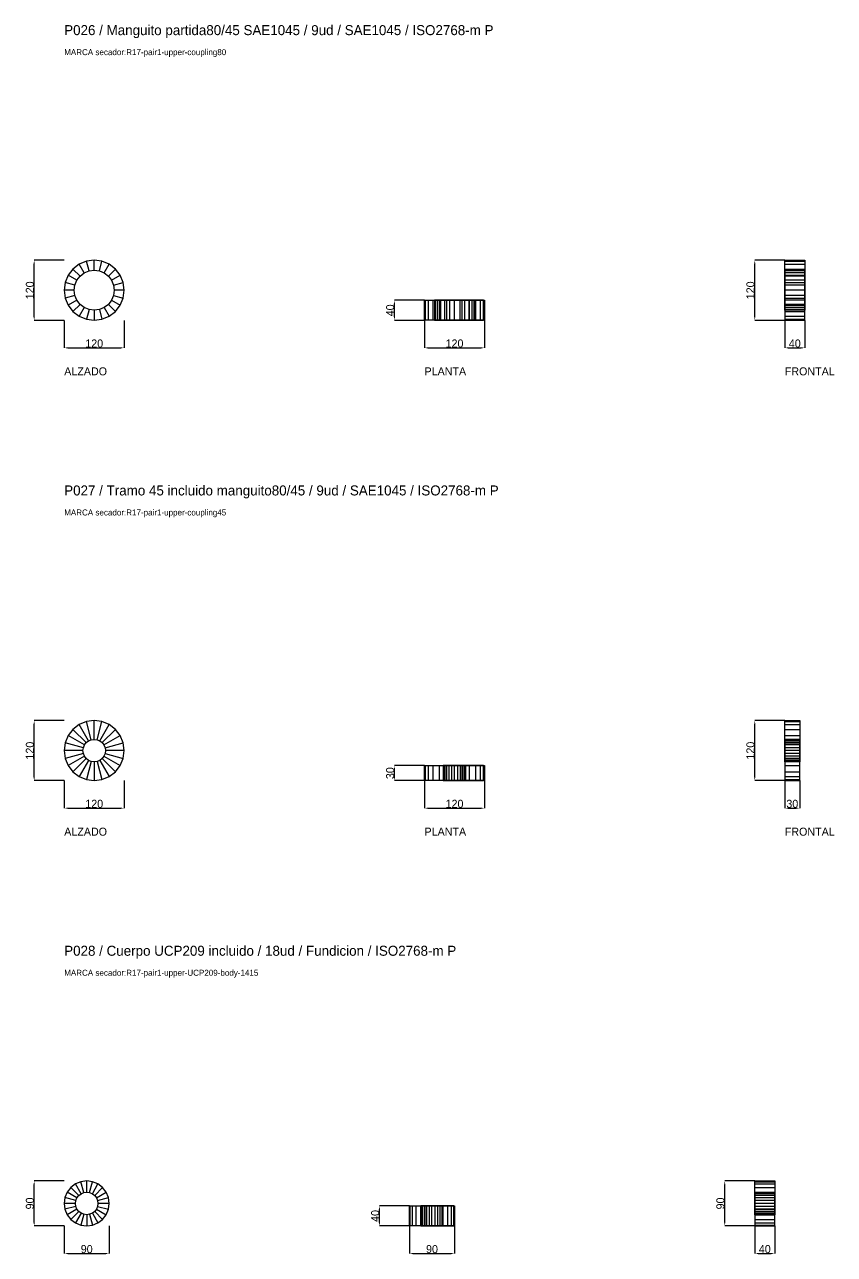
# Model space of a CAD drawing. Header units: millimetres. Extents: x -79 to 13940, y -87340 to 371.
# Drawn here: x -79 to 1539, y -36958 to -34500 of the extents above; entities that cross this region are included whole.
import ezdxf

# ---------------------------------------------------------------- set-up
doc = ezdxf.new("R2010")
doc.units = ezdxf.units.MM
for name, color, linetype in [('R18_COTAS_P', 1, 'Continuous'), ('R18_PIEZAS_P', 3, 'Continuous'), ('R18_TEXTOS', 7, 'Continuous')]:
    doc.layers.add(name, color=color, linetype=linetype)
doc.dimstyles.get("Standard").update_dxf_attribs({"dimtxt": 2.5, "dimasz": 2.5, "dimexe": 1.25, "dimexo": 0.625, "dimtad": 1, "dimcen": 2.5, "dimazin": 3, "dimtfac": 1, "dimtmove": 0, "dimatfit": 3})

# ---------------------------------------------------------------- blocks, each defined once
blk = doc.blocks.new('_CLOSEDFILLED')
at = {"color": 0, "linetype": 'BYBLOCK'}
blk.add_solid([(-1, 0.16), (0, 0), (-1, -0.16)], dxfattribs=at)
blk = doc.blocks.new('*D157')
for p, q in [((0, -35091), (0, -35146)), ((120, -35091), (120, -35146)), ((7, -35146), (113, -35146))]:
    blk.add_line(p, q)
at = {"layer": 'Defpoints'}
for p in [(0, -35091), (120, -35091), (0, -35146)]:
    blk.add_point(p, dxfattribs=at)
at = {"layer": 'R18_COTAS_P', "xscale": 7, "yscale": 7, "rotation": 180}
blk.add_blockref('_CLOSEDFILLED', (0, -35146), dxfattribs=at)
at = {"layer": 'R18_COTAS_P', "xscale": 7, "yscale": 7}
blk.add_blockref('_CLOSEDFILLED', (120, -35146), dxfattribs=at)
at = {"layer": 'R18_COTAS_P', "insert": (60, -35137.3), "char_height": 16, "attachment_point": 5}
blk.add_mtext('120', dxfattribs=at)
blk = doc.blocks.new('*D158')
for p, q in [((0, -34971), (-60, -34971)), ((-60, -35084), (-60, -34978)), ((0, -35091), (-60, -35091))]:
    blk.add_line(p, q)
at = {"layer": 'Defpoints'}
for p in [(0, -34971), (-60, -35091), (0, -35091)]:
    blk.add_point(p, dxfattribs=at)
at = {"layer": 'R18_COTAS_P', "xscale": 7, "yscale": 7}
for p, rotation in [((-60, -34971), 90), ((-60, -35091), 270)]:
    blk.add_blockref('_CLOSEDFILLED', p, dxfattribs=dict(at, rotation=rotation))
at = {"layer": 'R18_COTAS_P', "insert": (-68.6, -35031), "char_height": 16, "attachment_point": 5, "rotation": 90}
blk.add_mtext('120', dxfattribs=at)
blk = doc.blocks.new('*D159')
for p, q in [((720, -35091), (720, -35146)), ((840, -35091), (840, -35146)), ((727, -35146), (833, -35146))]:
    blk.add_line(p, q)
at = {"layer": 'Defpoints'}
for p in [(720, -35091), (840, -35091), (720, -35146)]:
    blk.add_point(p, dxfattribs=at)
at = {"layer": 'R18_COTAS_P', "xscale": 7, "yscale": 7, "rotation": 180}
blk.add_blockref('_CLOSEDFILLED', (720, -35146), dxfattribs=at)
at = {"layer": 'R18_COTAS_P', "xscale": 7, "yscale": 7}
blk.add_blockref('_CLOSEDFILLED', (840, -35146), dxfattribs=at)
at = {"layer": 'R18_COTAS_P', "insert": (780, -35137.3), "char_height": 16, "attachment_point": 5}
blk.add_mtext('120', dxfattribs=at)
blk = doc.blocks.new('*D160')
for p, q in [((720, -35051), (660, -35051)), ((660, -35084), (660, -35058)), ((720, -35091), (660, -35091))]:
    blk.add_line(p, q)
at = {"layer": 'Defpoints'}
for p in [(720, -35051), (660, -35091), (720, -35091)]:
    blk.add_point(p, dxfattribs=at)
at = {"layer": 'R18_COTAS_P', "xscale": 7, "yscale": 7}
for p, rotation in [((660, -35051), 90), ((660, -35091), 270)]:
    blk.add_blockref('_CLOSEDFILLED', p, dxfattribs=dict(at, rotation=rotation))
at = {"layer": 'R18_COTAS_P', "insert": (651.4, -35071), "char_height": 16, "attachment_point": 5, "rotation": 90}
blk.add_mtext('40', dxfattribs=at)
blk = doc.blocks.new('*D161')
for p, q in [((1440, -35091), (1440, -35146)), ((1480, -35091), (1480, -35146)), ((1447, -35146), (1473, -35146))]:
    blk.add_line(p, q)
at = {"layer": 'Defpoints'}
for p in [(1440, -35091), (1480, -35091), (1440, -35146)]:
    blk.add_point(p, dxfattribs=at)
at = {"layer": 'R18_COTAS_P', "xscale": 7, "yscale": 7, "rotation": 180}
blk.add_blockref('_CLOSEDFILLED', (1440, -35146), dxfattribs=at)
at = {"layer": 'R18_COTAS_P', "xscale": 7, "yscale": 7}
blk.add_blockref('_CLOSEDFILLED', (1480, -35146), dxfattribs=at)
at = {"layer": 'R18_COTAS_P', "insert": (1460, -35137.3), "char_height": 16, "attachment_point": 5}
blk.add_mtext('40', dxfattribs=at)
blk = doc.blocks.new('*D162')
for p, q in [((1440, -34971), (1380, -34971)), ((1380, -35084), (1380, -34978)), ((1440, -35091), (1380, -35091))]:
    blk.add_line(p, q)
at = {"layer": 'Defpoints'}
for p in [(1440, -34971), (1380, -35091), (1440, -35091)]:
    blk.add_point(p, dxfattribs=at)
at = {"layer": 'R18_COTAS_P', "xscale": 7, "yscale": 7}
for p, rotation in [((1380, -34971), 90), ((1380, -35091), 270)]:
    blk.add_blockref('_CLOSEDFILLED', p, dxfattribs=dict(at, rotation=rotation))
at = {"layer": 'R18_COTAS_P', "insert": (1371.4, -35031), "char_height": 16, "attachment_point": 5, "rotation": 90}
blk.add_mtext('120', dxfattribs=at)
blk = doc.blocks.new('*D163')
for p, q in [((0, -36011), (0, -36066)), ((120, -36011), (120, -36066)), ((7, -36066), (113, -36066))]:
    blk.add_line(p, q)
at = {"layer": 'Defpoints'}
for p in [(0, -36011), (120, -36011), (0, -36066)]:
    blk.add_point(p, dxfattribs=at)
at = {"layer": 'R18_COTAS_P', "xscale": 7, "yscale": 7, "rotation": 180}
blk.add_blockref('_CLOSEDFILLED', (0, -36066), dxfattribs=at)
at = {"layer": 'R18_COTAS_P', "xscale": 7, "yscale": 7}
blk.add_blockref('_CLOSEDFILLED', (120, -36066), dxfattribs=at)
at = {"layer": 'R18_COTAS_P', "insert": (60, -36057.3), "char_height": 16, "attachment_point": 5}
blk.add_mtext('120', dxfattribs=at)
blk = doc.blocks.new('*D164')
for p, q in [((0, -35891), (-60, -35891)), ((-60, -36004), (-60, -35898)), ((0, -36011), (-60, -36011))]:
    blk.add_line(p, q)
at = {"layer": 'Defpoints'}
for p in [(0, -35891), (-60, -36011), (0, -36011)]:
    blk.add_point(p, dxfattribs=at)
at = {"layer": 'R18_COTAS_P', "xscale": 7, "yscale": 7}
for p, rotation in [((-60, -35891), 90), ((-60, -36011), 270)]:
    blk.add_blockref('_CLOSEDFILLED', p, dxfattribs=dict(at, rotation=rotation))
at = {"layer": 'R18_COTAS_P', "insert": (-68.6, -35951), "char_height": 16, "attachment_point": 5, "rotation": 90}
blk.add_mtext('120', dxfattribs=at)
blk = doc.blocks.new('*D165')
for p, q in [((720, -36011), (720, -36066)), ((840, -36011), (840, -36066)), ((727, -36066), (833, -36066))]:
    blk.add_line(p, q)
at = {"layer": 'Defpoints'}
for p in [(720, -36011), (840, -36011), (720, -36066)]:
    blk.add_point(p, dxfattribs=at)
at = {"layer": 'R18_COTAS_P', "xscale": 7, "yscale": 7, "rotation": 180}
blk.add_blockref('_CLOSEDFILLED', (720, -36066), dxfattribs=at)
at = {"layer": 'R18_COTAS_P', "xscale": 7, "yscale": 7}
blk.add_blockref('_CLOSEDFILLED', (840, -36066), dxfattribs=at)
at = {"layer": 'R18_COTAS_P', "insert": (780, -36057.3), "char_height": 16, "attachment_point": 5}
blk.add_mtext('120', dxfattribs=at)
blk = doc.blocks.new('*D166')
for p, q in [((720, -35981), (660, -35981)), ((660, -36004), (660, -35988)), ((720, -36011), (660, -36011))]:
    blk.add_line(p, q)
at = {"layer": 'Defpoints'}
for p in [(720, -35981), (660, -36011), (720, -36011)]:
    blk.add_point(p, dxfattribs=at)
at = {"layer": 'R18_COTAS_P', "xscale": 7, "yscale": 7}
for p, rotation in [((660, -35981), 90), ((660, -36011), 270)]:
    blk.add_blockref('_CLOSEDFILLED', p, dxfattribs=dict(at, rotation=rotation))
at = {"layer": 'R18_COTAS_P', "insert": (651.4, -35996), "char_height": 16, "attachment_point": 5, "rotation": 90}
blk.add_mtext('30', dxfattribs=at)
blk = doc.blocks.new('*D167')
for p, q in [((1440, -36011), (1440, -36066)), ((1470, -36011), (1470, -36066)), ((1447, -36066), (1463, -36066))]:
    blk.add_line(p, q)
at = {"layer": 'Defpoints'}
for p in [(1440, -36011), (1470, -36011), (1440, -36066)]:
    blk.add_point(p, dxfattribs=at)
at = {"layer": 'R18_COTAS_P', "xscale": 7, "yscale": 7, "rotation": 180}
blk.add_blockref('_CLOSEDFILLED', (1440, -36066), dxfattribs=at)
at = {"layer": 'R18_COTAS_P', "xscale": 7, "yscale": 7}
blk.add_blockref('_CLOSEDFILLED', (1470, -36066), dxfattribs=at)
at = {"layer": 'R18_COTAS_P', "insert": (1455, -36057.3), "char_height": 16, "attachment_point": 5}
blk.add_mtext('30', dxfattribs=at)
blk = doc.blocks.new('*D168')
for p, q in [((1440, -35891), (1380, -35891)), ((1380, -36004), (1380, -35898)), ((1440, -36011), (1380, -36011))]:
    blk.add_line(p, q)
at = {"layer": 'Defpoints'}
for p in [(1440, -35891), (1380, -36011), (1440, -36011)]:
    blk.add_point(p, dxfattribs=at)
at = {"layer": 'R18_COTAS_P', "xscale": 7, "yscale": 7}
for p, rotation in [((1380, -35891), 90), ((1380, -36011), 270)]:
    blk.add_blockref('_CLOSEDFILLED', p, dxfattribs=dict(at, rotation=rotation))
at = {"layer": 'R18_COTAS_P', "insert": (1371.4, -35951), "char_height": 16, "attachment_point": 5, "rotation": 90}
blk.add_mtext('120', dxfattribs=at)
blk = doc.blocks.new('*D169')
for p, q in [((0, -36901), (0, -36956)), ((90, -36901), (90, -36956)), ((7, -36956), (83, -36956))]:
    blk.add_line(p, q)
at = {"layer": 'Defpoints'}
for p in [(0, -36901), (90, -36901), (0, -36956)]:
    blk.add_point(p, dxfattribs=at)
at = {"layer": 'R18_COTAS_P', "xscale": 7, "yscale": 7, "rotation": 180}
blk.add_blockref('_CLOSEDFILLED', (0, -36956), dxfattribs=at)
at = {"layer": 'R18_COTAS_P', "xscale": 7, "yscale": 7}
blk.add_blockref('_CLOSEDFILLED', (90, -36956), dxfattribs=at)
at = {"layer": 'R18_COTAS_P', "insert": (45, -36947.3), "char_height": 16, "attachment_point": 5}
blk.add_mtext('90', dxfattribs=at)
blk = doc.blocks.new('*D170')
for p, q in [((0, -36811), (-60, -36811)), ((-60, -36894), (-60, -36818)), ((0, -36901), (-60, -36901))]:
    blk.add_line(p, q)
at = {"layer": 'Defpoints'}
for p in [(0, -36811), (-60, -36901), (0, -36901)]:
    blk.add_point(p, dxfattribs=at)
at = {"layer": 'R18_COTAS_P', "xscale": 7, "yscale": 7}
for p, rotation in [((-60, -36811), 90), ((-60, -36901), 270)]:
    blk.add_blockref('_CLOSEDFILLED', p, dxfattribs=dict(at, rotation=rotation))
at = {"layer": 'R18_COTAS_P', "insert": (-68.6, -36856), "char_height": 16, "attachment_point": 5, "rotation": 90}
blk.add_mtext('90', dxfattribs=at)
blk = doc.blocks.new('*D171')
for p, q in [((690, -36901), (690, -36956)), ((780, -36901), (780, -36956)), ((697, -36956), (773, -36956))]:
    blk.add_line(p, q)
at = {"layer": 'Defpoints'}
for p in [(690, -36901), (780, -36901), (690, -36956)]:
    blk.add_point(p, dxfattribs=at)
at = {"layer": 'R18_COTAS_P', "xscale": 7, "yscale": 7, "rotation": 180}
blk.add_blockref('_CLOSEDFILLED', (690, -36956), dxfattribs=at)
at = {"layer": 'R18_COTAS_P', "xscale": 7, "yscale": 7}
blk.add_blockref('_CLOSEDFILLED', (780, -36956), dxfattribs=at)
at = {"layer": 'R18_COTAS_P', "insert": (735, -36947.3), "char_height": 16, "attachment_point": 5}
blk.add_mtext('90', dxfattribs=at)
blk = doc.blocks.new('*D172')
for p, q in [((690, -36861), (630, -36861)), ((630, -36894), (630, -36868)), ((690, -36901), (630, -36901))]:
    blk.add_line(p, q)
at = {"layer": 'Defpoints'}
for p in [(690, -36861), (630, -36901), (690, -36901)]:
    blk.add_point(p, dxfattribs=at)
at = {"layer": 'R18_COTAS_P', "xscale": 7, "yscale": 7}
for p, rotation in [((630, -36861), 90), ((630, -36901), 270)]:
    blk.add_blockref('_CLOSEDFILLED', p, dxfattribs=dict(at, rotation=rotation))
at = {"layer": 'R18_COTAS_P', "insert": (621.4, -36881), "char_height": 16, "attachment_point": 5, "rotation": 90}
blk.add_mtext('40', dxfattribs=at)
blk = doc.blocks.new('*D173')
for p, q in [((1380, -36901), (1380, -36956)), ((1420, -36901), (1420, -36956)), ((1387, -36956), (1413, -36956))]:
    blk.add_line(p, q)
at = {"layer": 'Defpoints'}
for p in [(1380, -36901), (1420, -36901), (1380, -36956)]:
    blk.add_point(p, dxfattribs=at)
at = {"layer": 'R18_COTAS_P', "xscale": 7, "yscale": 7, "rotation": 180}
blk.add_blockref('_CLOSEDFILLED', (1380, -36956), dxfattribs=at)
at = {"layer": 'R18_COTAS_P', "xscale": 7, "yscale": 7}
blk.add_blockref('_CLOSEDFILLED', (1420, -36956), dxfattribs=at)
at = {"layer": 'R18_COTAS_P', "insert": (1400, -36947.3), "char_height": 16, "attachment_point": 5}
blk.add_mtext('40', dxfattribs=at)
blk = doc.blocks.new('*D174')
for p, q in [((1380, -36811), (1320, -36811)), ((1320, -36894), (1320, -36818)), ((1380, -36901), (1320, -36901))]:
    blk.add_line(p, q)
at = {"layer": 'Defpoints'}
for p in [(1380, -36811), (1320, -36901), (1380, -36901)]:
    blk.add_point(p, dxfattribs=at)
at = {"layer": 'R18_COTAS_P', "xscale": 7, "yscale": 7}
for p, rotation in [((1320, -36811), 90), ((1320, -36901), 270)]:
    blk.add_blockref('_CLOSEDFILLED', p, dxfattribs=dict(at, rotation=rotation))
at = {"layer": 'R18_COTAS_P', "insert": (1311.4, -36856), "char_height": 16, "attachment_point": 5, "rotation": 90}
blk.add_mtext('90', dxfattribs=at)

msp = doc.modelspace()

# ---------------------------------------------------------------- linework, layer by layer
at = {"layer": 'R18_PIEZAS_P'}
for p, q in [((44.471, -34973.011), (30, -34979.005)), ((60, -34970.967), (44.471, -34973.011)), ((49.647, -34992.33), (44.471, -34973.011)), ((75.529, -34973.011), (60, -34970.967)), ((60, -34990.967), (60, -34970.967)), ((70.353, -34992.33), (75.529, -34973.011)), ((90, -34979.005), (75.529, -34973.011)), ((1440, -34973.011), (1440, -34970.967)), ((1440, -34970.967), (1480, -34970.967)), ((1440, -34990.967), (1440, -34970.967)), ((1440, -34979.005), (1440, -34973.011)), ((1440, -34973.011), (1480, -34973.011)), ((1440, -34992.33), (1440, -34973.011)), ((1480, -34970.967), (1480, -34973.011)), ((1480, -34970.967), (1480, -34990.967)), ((1480, -34973.011), (1480, -34979.005)), ((1480, -34973.011), (1480, -34992.33)), ((8.038, -35000.967), (2.044, -35015.437)), ((17.574, -34988.54), (8.038, -35000.967)), ((25.359, -35010.967), (8.038, -35000.967)), ((30, -34979.005), (17.574, -34988.54)), ((31.716, -35002.682), (17.574, -34988.54)), ((40, -34996.326), (30, -34979.005)), ((31.716, -35002.682), (40, -34996.326)), ((40, -34996.326), (49.647, -34992.33)), ((49.647, -34992.33), (60, -34990.967)), ((60, -34990.967), (70.353, -34992.33)), ((70.353, -34992.33), (80, -34996.326)), ((80, -34996.326), (90, -34979.005)), ((80, -34996.326), (88.284, -35002.682)), ((88.284, -35002.682), (102.426, -34988.54)), ((102.426, -34988.54), (90, -34979.005)), ((94.641, -35010.967), (111.962, -35000.967)), ((111.962, -35000.967), (102.426, -34988.54)), ((117.956, -35015.437), (111.962, -35000.967)), ((1440, -34988.54), (1440, -34979.005)), ((1440, -34979.005), (1480, -34979.005)), ((1440, -34996.326), (1440, -34979.005)), ((1440, -35000.967), (1440, -34988.54)), ((1440, -34988.54), (1480, -34988.54)), ((1440, -35002.682), (1440, -34988.54)), ((1440, -34990.967), (1440, -34992.33)), ((1480, -34990.967), (1440, -34990.967)), ((1440, -34992.33), (1440, -34996.326)), ((1480, -34992.33), (1440, -34992.33)), ((1440, -34996.326), (1440, -35002.682)), ((1480, -34996.326), (1440, -34996.326)), ((1440, -35015.437), (1440, -35000.967)), ((1440, -35000.967), (1480, -35000.967)), ((1440, -35010.967), (1440, -35000.967)), ((1480, -34979.005), (1480, -34988.54)), ((1480, -34979.005), (1480, -34996.326)), ((1480, -34988.54), (1480, -35000.967)), ((1480, -34988.54), (1480, -35002.682)), ((1480, -34992.33), (1480, -34990.967)), ((1480, -34996.326), (1480, -34992.33)), ((1480, -35002.682), (1480, -34996.326)), ((1480, -35000.967), (1480, -35015.437)), ((1480, -35000.967), (1480, -35010.967)), ((2.044, -35015.437), (0, -35030.967)), ((21.363, -35020.614), (2.044, -35015.437)), ((20, -35030.967), (21.363, -35020.614)), ((21.363, -35020.614), (25.359, -35010.967)), ((25.359, -35010.967), (31.716, -35002.682)), ((88.284, -35002.682), (94.641, -35010.967)), ((94.641, -35010.967), (98.637, -35020.614)), ((98.637, -35020.614), (117.956, -35015.437)), ((98.637, -35020.614), (100, -35030.967)), ((120, -35030.967), (117.956, -35015.437)), ((1440, -35002.682), (1440, -35010.967)), ((1480, -35002.682), (1440, -35002.682)), ((1440, -35010.967), (1440, -35020.614)), ((1480, -35010.967), (1440, -35010.967)), ((1440, -35030.967), (1440, -35015.437)), ((1440, -35015.437), (1480, -35015.437)), ((1440, -35020.614), (1440, -35015.437)), ((1440, -35020.614), (1440, -35030.967)), ((1480, -35020.614), (1440, -35020.614)), ((1480, -35010.967), (1480, -35002.682)), ((1480, -35020.614), (1480, -35010.967)), ((1480, -35015.437), (1480, -35030.967)), ((1480, -35015.437), (1480, -35020.614)), ((1480, -35030.967), (1480, -35020.614)), ((20, -35030.967), (0, -35030.967)), ((0, -35030.967), (2.044, -35046.496)), ((21.363, -35041.319), (2.044, -35046.496)), ((2.044, -35046.496), (8.038, -35060.967)), ((21.363, -35041.319), (20, -35030.967)), ((25.359, -35050.967), (21.363, -35041.319)), ((98.637, -35041.319), (94.641, -35050.967)), ((100, -35030.967), (98.637, -35041.319)), ((98.637, -35041.319), (117.956, -35046.496)), ((120, -35030.967), (100, -35030.967)), ((111.962, -35060.967), (117.956, -35046.496)), ((117.956, -35046.496), (120, -35030.967)), ((1480, -35030.967), (1440, -35030.967)), ((1440, -35030.967), (1440, -35046.496)), ((1440, -35041.319), (1440, -35030.967)), ((1480, -35041.319), (1440, -35041.319)), ((1440, -35041.319), (1440, -35046.496)), ((1440, -35050.967), (1440, -35041.319)), ((1440, -35046.496), (1480, -35046.496)), ((1440, -35046.496), (1440, -35060.967)), ((1480, -35046.496), (1480, -35030.967)), ((1480, -35030.967), (1480, -35041.319)), ((1480, -35046.496), (1480, -35041.319)), ((1480, -35041.319), (1480, -35050.967)), ((1480, -35060.967), (1480, -35046.496)), ((25.359, -35050.967), (8.038, -35060.967)), ((8.038, -35060.967), (17.574, -35073.393)), ((31.716, -35059.251), (17.574, -35073.393)), ((17.574, -35073.393), (30, -35082.928)), ((31.716, -35059.251), (25.359, -35050.967)), ((40, -35065.608), (30, -35082.928)), ((40, -35065.608), (31.716, -35059.251)), ((49.647, -35069.604), (40, -35065.608)), ((49.647, -35069.604), (44.471, -35088.922)), ((60, -35070.967), (49.647, -35069.604)), ((70.353, -35069.604), (60, -35070.967)), ((60, -35070.967), (60, -35090.967)), ((80, -35065.608), (70.353, -35069.604)), ((70.353, -35069.604), (75.529, -35088.922)), ((88.284, -35059.251), (80, -35065.608)), ((80, -35065.608), (90, -35082.928)), ((94.641, -35050.967), (88.284, -35059.251)), ((88.284, -35059.251), (102.426, -35073.393)), ((90, -35082.928), (102.426, -35073.393)), ((94.641, -35050.967), (111.962, -35060.967)), ((102.426, -35073.393), (111.962, -35060.967)), ((720, -35090.967), (720, -35050.967)), ((720, -35050.967), (722.044, -35050.967)), ((720, -35050.967), (740, -35050.967)), ((722.044, -35090.967), (722.044, -35050.967)), ((722.044, -35050.967), (728.038, -35050.967)), ((722.044, -35050.967), (741.363, -35050.967)), ((728.038, -35090.967), (728.038, -35050.967)), ((728.038, -35050.967), (737.574, -35050.967)), ((728.038, -35050.967), (745.359, -35050.967)), ((737.574, -35090.967), (737.574, -35050.967)), ((737.574, -35050.967), (750, -35050.967)), ((737.574, -35050.967), (751.716, -35050.967)), ((741.363, -35050.967), (740, -35050.967)), ((740, -35050.967), (740, -35090.967)), ((745.359, -35050.967), (741.363, -35050.967)), ((741.363, -35050.967), (741.363, -35090.967)), ((751.716, -35050.967), (745.359, -35050.967)), ((745.359, -35050.967), (745.359, -35090.967)), ((750, -35090.967), (750, -35050.967)), ((750, -35050.967), (764.471, -35050.967)), ((750, -35050.967), (760, -35050.967)), ((760, -35050.967), (751.716, -35050.967)), ((751.716, -35050.967), (751.716, -35090.967)), ((769.647, -35050.967), (760, -35050.967)), ((760, -35050.967), (760, -35090.967)), ((764.471, -35090.967), (764.471, -35050.967)), ((764.471, -35050.967), (780, -35050.967)), ((764.471, -35050.967), (769.647, -35050.967)), ((780, -35050.967), (769.647, -35050.967)), ((769.647, -35050.967), (769.647, -35090.967)), ((780, -35090.967), (780, -35050.967)), ((780, -35050.967), (795.529, -35050.967)), ((790.353, -35050.967), (780, -35050.967)), ((800, -35050.967), (790.353, -35050.967)), ((790.353, -35050.967), (790.353, -35090.967)), ((795.529, -35050.967), (790.353, -35050.967)), ((795.529, -35090.967), (795.529, -35050.967)), ((795.529, -35050.967), (810, -35050.967)), ((808.284, -35050.967), (800, -35050.967)), ((800, -35050.967), (800, -35090.967)), ((810, -35050.967), (800, -35050.967)), ((814.641, -35050.967), (808.284, -35050.967)), ((808.284, -35050.967), (808.284, -35090.967)), ((822.426, -35050.967), (808.284, -35050.967)), ((810, -35090.967), (810, -35050.967)), ((810, -35050.967), (822.426, -35050.967)), ((818.637, -35050.967), (814.641, -35050.967)), ((814.641, -35050.967), (814.641, -35090.967)), ((831.962, -35050.967), (814.641, -35050.967)), ((820, -35050.967), (818.637, -35050.967)), ((818.637, -35050.967), (818.637, -35090.967)), ((837.956, -35050.967), (818.637, -35050.967)), ((820, -35090.967), (820, -35050.967)), ((820, -35050.967), (840, -35050.967)), ((822.426, -35090.967), (822.426, -35050.967)), ((822.426, -35050.967), (831.962, -35050.967)), ((831.962, -35090.967), (831.962, -35050.967)), ((831.962, -35050.967), (837.956, -35050.967)), ((837.956, -35090.967), (837.956, -35050.967)), ((837.956, -35050.967), (840, -35050.967)), ((840, -35050.967), (840, -35090.967)), ((1480, -35050.967), (1440, -35050.967)), ((1440, -35050.967), (1440, -35060.967)), ((1440, -35059.251), (1440, -35050.967)), ((1480, -35059.251), (1440, -35059.251)), ((1440, -35059.251), (1440, -35073.393)), ((1440, -35065.608), (1440, -35059.251)), ((1440, -35060.967), (1480, -35060.967)), ((1440, -35060.967), (1440, -35073.393)), ((1480, -35065.608), (1440, -35065.608)), ((1440, -35065.608), (1440, -35082.928)), ((1440, -35069.604), (1440, -35065.608)), ((1480, -35069.604), (1440, -35069.604)), ((1440, -35069.604), (1440, -35088.922)), ((1440, -35070.967), (1440, -35069.604)), ((1480, -35070.967), (1440, -35070.967)), ((1440, -35070.967), (1440, -35090.967)), ((1440, -35073.393), (1480, -35073.393)), ((1440, -35073.393), (1440, -35082.928)), ((1480, -35060.967), (1480, -35050.967)), ((1480, -35050.967), (1480, -35059.251)), ((1480, -35073.393), (1480, -35059.251)), ((1480, -35059.251), (1480, -35065.608)), ((1480, -35073.393), (1480, -35060.967)), ((1480, -35082.928), (1480, -35065.608)), ((1480, -35065.608), (1480, -35069.604)), ((1480, -35088.922), (1480, -35069.604)), ((1480, -35069.604), (1480, -35070.967)), ((1480, -35090.967), (1480, -35070.967)), ((1480, -35082.928), (1480, -35073.393)), ((30, -35082.928), (44.471, -35088.922)), ((44.471, -35088.922), (60, -35090.967)), ((60, -35090.967), (75.529, -35088.922)), ((75.529, -35088.922), (90, -35082.928)), ((722.044, -35090.967), (720, -35090.967)), ((740, -35090.967), (720, -35090.967)), ((728.038, -35090.967), (722.044, -35090.967)), ((741.363, -35090.967), (722.044, -35090.967)), ((737.574, -35090.967), (728.038, -35090.967)), ((745.359, -35090.967), (728.038, -35090.967)), ((750, -35090.967), (737.574, -35090.967)), ((751.716, -35090.967), (737.574, -35090.967)), ((740, -35090.967), (741.363, -35090.967)), ((741.363, -35090.967), (745.359, -35090.967)), ((745.359, -35090.967), (751.716, -35090.967)), ((764.471, -35090.967), (750, -35090.967)), ((760, -35090.967), (750, -35090.967)), ((751.716, -35090.967), (760, -35090.967)), ((760, -35090.967), (769.647, -35090.967)), ((780, -35090.967), (764.471, -35090.967)), ((769.647, -35090.967), (764.471, -35090.967)), ((769.647, -35090.967), (780, -35090.967)), ((795.529, -35090.967), (780, -35090.967)), ((780, -35090.967), (790.353, -35090.967)), ((790.353, -35090.967), (800, -35090.967)), ((790.353, -35090.967), (795.529, -35090.967)), ((810, -35090.967), (795.529, -35090.967)), ((800, -35090.967), (808.284, -35090.967)), ((800, -35090.967), (810, -35090.967)), ((808.284, -35090.967), (814.641, -35090.967)), ((808.284, -35090.967), (822.426, -35090.967)), ((822.426, -35090.967), (810, -35090.967)), ((814.641, -35090.967), (818.637, -35090.967)), ((814.641, -35090.967), (831.962, -35090.967)), ((818.637, -35090.967), (820, -35090.967)), ((818.637, -35090.967), (837.956, -35090.967)), ((840, -35090.967), (820, -35090.967)), ((831.962, -35090.967), (822.426, -35090.967)), ((837.956, -35090.967), (831.962, -35090.967)), ((840, -35090.967), (837.956, -35090.967)), ((1440, -35082.928), (1480, -35082.928)), ((1440, -35082.928), (1440, -35088.922)), ((1440, -35088.922), (1480, -35088.922)), ((1440, -35088.922), (1440, -35090.967)), ((1440, -35090.967), (1480, -35090.967)), ((1480, -35088.922), (1480, -35082.928)), ((1480, -35090.967), (1480, -35088.922)), ((17.574, -35908.54), (8.038, -35920.967)), ((30, -35899.005), (17.574, -35908.54)), ((44.09, -35935.057), (17.574, -35908.54)), ((44.471, -35893.011), (30, -35899.005)), ((48.75, -35931.481), (30, -35899.005)), ((60, -35890.967), (44.471, -35893.011)), ((54.177, -35929.233), (44.471, -35893.011)), ((75.529, -35893.011), (60, -35890.967)), ((60, -35928.467), (60, -35890.967)), ((65.823, -35929.233), (75.529, -35893.011)), ((71.25, -35931.481), (90, -35899.005)), ((90, -35899.005), (75.529, -35893.011)), ((75.91, -35935.057), (102.426, -35908.54)), ((102.426, -35908.54), (90, -35899.005)), ((111.962, -35920.967), (102.426, -35908.54)), ((1440, -35893.011), (1440, -35890.967)), ((1440, -35890.967), (1470, -35890.967)), ((1440, -35928.467), (1440, -35890.967)), ((1440, -35899.005), (1440, -35893.011)), ((1440, -35893.011), (1470, -35893.011)), ((1440, -35929.233), (1440, -35893.011)), ((1440, -35908.54), (1440, -35899.005)), ((1440, -35899.005), (1470, -35899.005)), ((1440, -35931.481), (1440, -35899.005)), ((1440, -35920.967), (1440, -35908.54)), ((1440, -35908.54), (1470, -35908.54)), ((1440, -35935.057), (1440, -35908.54)), ((1470, -35890.967), (1470, -35893.011)), ((1470, -35890.967), (1470, -35928.467)), ((1470, -35893.011), (1470, -35899.005)), ((1470, -35893.011), (1470, -35929.233)), ((1470, -35899.005), (1470, -35908.54)), ((1470, -35899.005), (1470, -35931.481)), ((1470, -35908.54), (1470, -35920.967)), ((1470, -35908.54), (1470, -35935.057)), ((8.038, -35920.967), (2.044, -35935.437)), ((40.514, -35939.717), (8.038, -35920.967)), ((40.514, -35939.717), (44.09, -35935.057)), ((44.09, -35935.057), (48.75, -35931.481)), ((48.75, -35931.481), (54.177, -35929.233)), ((54.177, -35929.233), (60, -35928.467)), ((60, -35928.467), (65.823, -35929.233)), ((65.823, -35929.233), (71.25, -35931.481)), ((71.25, -35931.481), (75.91, -35935.057)), ((75.91, -35935.057), (79.486, -35939.717)), ((79.486, -35939.717), (111.962, -35920.967)), ((117.956, -35935.437), (111.962, -35920.967)), ((1440, -35935.437), (1440, -35920.967)), ((1440, -35920.967), (1470, -35920.967)), ((1440, -35939.717), (1440, -35920.967)), ((1440, -35928.467), (1440, -35929.233)), ((1470, -35928.467), (1440, -35928.467)), ((1440, -35929.233), (1440, -35931.481)), ((1470, -35929.233), (1440, -35929.233)), ((1440, -35931.481), (1440, -35935.057)), ((1470, -35931.481), (1440, -35931.481)), ((1440, -35935.057), (1440, -35939.717)), ((1470, -35935.057), (1440, -35935.057)), ((1470, -35920.967), (1470, -35935.437)), ((1470, -35920.967), (1470, -35939.717)), ((1470, -35929.233), (1470, -35928.467)), ((1470, -35931.481), (1470, -35929.233)), ((1470, -35935.057), (1470, -35931.481)), ((1470, -35939.717), (1470, -35935.057)), ((2.044, -35935.437), (0, -35950.967)), ((37.5, -35950.967), (0, -35950.967)), ((0, -35950.967), (2.044, -35966.496)), ((38.267, -35945.143), (2.044, -35935.437)), ((38.267, -35956.79), (2.044, -35966.496)), ((37.5, -35950.967), (38.267, -35945.143)), ((38.267, -35956.79), (37.5, -35950.967)), ((38.267, -35945.143), (40.514, -35939.717)), ((40.514, -35962.217), (38.267, -35956.79)), ((79.486, -35939.717), (81.733, -35945.143)), ((81.733, -35956.79), (79.486, -35962.217)), ((81.733, -35945.143), (117.956, -35935.437)), ((81.733, -35945.143), (82.5, -35950.967)), ((82.5, -35950.967), (81.733, -35956.79)), ((81.733, -35956.79), (117.956, -35966.496)), ((120, -35950.967), (82.5, -35950.967)), ((120, -35950.967), (117.956, -35935.437)), ((117.956, -35966.496), (120, -35950.967)), ((1440, -35950.967), (1440, -35935.437)), ((1440, -35935.437), (1470, -35935.437)), ((1440, -35945.143), (1440, -35935.437)), ((1440, -35939.717), (1440, -35945.143)), ((1470, -35939.717), (1440, -35939.717)), ((1440, -35945.143), (1440, -35950.967)), ((1470, -35945.143), (1440, -35945.143)), ((1470, -35950.967), (1440, -35950.967)), ((1440, -35950.967), (1440, -35966.496)), ((1440, -35956.79), (1440, -35950.967)), ((1470, -35956.79), (1440, -35956.79)), ((1440, -35956.79), (1440, -35966.496)), ((1440, -35962.217), (1440, -35956.79)), ((1470, -35935.437), (1470, -35950.967)), ((1470, -35935.437), (1470, -35945.143)), ((1470, -35945.143), (1470, -35939.717)), ((1470, -35950.967), (1470, -35945.143)), ((1470, -35966.496), (1470, -35950.967)), ((1470, -35950.967), (1470, -35956.79)), ((1470, -35966.496), (1470, -35956.79)), ((1470, -35956.79), (1470, -35962.217)), ((2.044, -35966.496), (8.038, -35980.967)), ((40.514, -35962.217), (8.038, -35980.967)), ((8.038, -35980.967), (17.574, -35993.393)), ((44.09, -35966.877), (17.574, -35993.393)), ((48.75, -35970.452), (30, -36002.928)), ((44.09, -35966.877), (40.514, -35962.217)), ((48.75, -35970.452), (44.09, -35966.877)), ((54.177, -35972.7), (44.471, -36008.922)), ((54.177, -35972.7), (48.75, -35970.452)), ((60, -35973.467), (54.177, -35972.7)), ((65.823, -35972.7), (60, -35973.467)), ((60, -35973.467), (60, -36010.967)), ((71.25, -35970.452), (65.823, -35972.7)), ((65.823, -35972.7), (75.529, -36008.922)), ((75.91, -35966.877), (71.25, -35970.452)), ((71.25, -35970.452), (90, -36002.928)), ((79.486, -35962.217), (75.91, -35966.877)), ((75.91, -35966.877), (102.426, -35993.393)), ((79.486, -35962.217), (111.962, -35980.967)), ((102.426, -35993.393), (111.962, -35980.967)), ((111.962, -35980.967), (117.956, -35966.496)), ((720, -36010.967), (720, -35980.967)), ((720, -35980.967), (722.044, -35980.967)), ((720, -35980.967), (757.5, -35980.967)), ((722.044, -36010.967), (722.044, -35980.967)), ((722.044, -35980.967), (728.038, -35980.967)), ((722.044, -35980.967), (758.267, -35980.967)), ((728.038, -36010.967), (728.038, -35980.967)), ((728.038, -35980.967), (737.574, -35980.967)), ((728.038, -35980.967), (760.514, -35980.967)), ((737.574, -36010.967), (737.574, -35980.967)), ((737.574, -35980.967), (750, -35980.967)), ((737.574, -35980.967), (764.09, -35980.967)), ((750, -36010.967), (750, -35980.967)), ((750, -35980.967), (764.471, -35980.967)), ((750, -35980.967), (768.75, -35980.967)), ((758.267, -35980.967), (757.5, -35980.967)), ((757.5, -35980.967), (757.5, -36010.967)), ((760.514, -35980.967), (758.267, -35980.967)), ((758.267, -35980.967), (758.267, -36010.967)), ((764.09, -35980.967), (760.514, -35980.967)), ((760.514, -35980.967), (760.514, -36010.967)), ((768.75, -35980.967), (764.09, -35980.967)), ((764.09, -35980.967), (764.09, -36010.967)), ((764.471, -36010.967), (764.471, -35980.967)), ((764.471, -35980.967), (780, -35980.967)), ((764.471, -35980.967), (774.177, -35980.967)), ((774.177, -35980.967), (768.75, -35980.967)), ((768.75, -35980.967), (768.75, -36010.967)), ((780, -35980.967), (774.177, -35980.967)), ((774.177, -35980.967), (774.177, -36010.967)), ((780, -36010.967), (780, -35980.967)), ((780, -35980.967), (795.529, -35980.967)), ((785.823, -35980.967), (780, -35980.967)), ((791.25, -35980.967), (785.823, -35980.967)), ((785.823, -35980.967), (785.823, -36010.967)), ((795.529, -35980.967), (785.823, -35980.967)), ((795.91, -35980.967), (791.25, -35980.967)), ((791.25, -35980.967), (791.25, -36010.967)), ((810, -35980.967), (791.25, -35980.967)), ((795.529, -36010.967), (795.529, -35980.967)), ((795.529, -35980.967), (810, -35980.967)), ((799.486, -35980.967), (795.91, -35980.967)), ((795.91, -35980.967), (795.91, -36010.967)), ((822.426, -35980.967), (795.91, -35980.967)), ((801.733, -35980.967), (799.486, -35980.967)), ((799.486, -35980.967), (799.486, -36010.967)), ((831.962, -35980.967), (799.486, -35980.967)), ((802.5, -35980.967), (801.733, -35980.967)), ((801.733, -35980.967), (801.733, -36010.967)), ((837.956, -35980.967), (801.733, -35980.967)), ((802.5, -36010.967), (802.5, -35980.967)), ((802.5, -35980.967), (840, -35980.967)), ((810, -36010.967), (810, -35980.967)), ((810, -35980.967), (822.426, -35980.967)), ((822.426, -36010.967), (822.426, -35980.967)), ((822.426, -35980.967), (831.962, -35980.967)), ((831.962, -36010.967), (831.962, -35980.967)), ((831.962, -35980.967), (837.956, -35980.967)), ((837.956, -36010.967), (837.956, -35980.967)), ((837.956, -35980.967), (840, -35980.967)), ((840, -35980.967), (840, -36010.967)), ((1470, -35962.217), (1440, -35962.217)), ((1440, -35962.217), (1440, -35980.967)), ((1440, -35966.877), (1440, -35962.217)), ((1440, -35966.496), (1470, -35966.496)), ((1440, -35966.496), (1440, -35980.967)), ((1470, -35966.877), (1440, -35966.877)), ((1440, -35966.877), (1440, -35993.393)), ((1440, -35970.452), (1440, -35966.877)), ((1470, -35970.452), (1440, -35970.452)), ((1440, -35970.452), (1440, -36002.928)), ((1440, -35972.7), (1440, -35970.452)), ((1470, -35972.7), (1440, -35972.7)), ((1440, -35972.7), (1440, -36008.922)), ((1440, -35973.467), (1440, -35972.7)), ((1470, -35973.467), (1440, -35973.467)), ((1440, -35973.467), (1440, -36010.967)), ((1440, -35980.967), (1470, -35980.967)), ((1440, -35980.967), (1440, -35993.393)), ((1470, -35980.967), (1470, -35962.217)), ((1470, -35962.217), (1470, -35966.877)), ((1470, -35980.967), (1470, -35966.496)), ((1470, -35993.393), (1470, -35966.877)), ((1470, -35966.877), (1470, -35970.452)), ((1470, -36002.928), (1470, -35970.452)), ((1470, -35970.452), (1470, -35972.7)), ((1470, -36008.922), (1470, -35972.7)), ((1470, -35972.7), (1470, -35973.467)), ((1470, -36010.967), (1470, -35973.467)), ((1470, -35993.393), (1470, -35980.967)), ((17.574, -35993.393), (30, -36002.928)), ((30, -36002.928), (44.471, -36008.922)), ((75.529, -36008.922), (90, -36002.928)), ((90, -36002.928), (102.426, -35993.393)), ((1440, -35993.393), (1470, -35993.393)), ((1440, -35993.393), (1440, -36002.928)), ((1440, -36002.928), (1470, -36002.928)), ((1440, -36002.928), (1440, -36008.922)), ((1470, -36002.928), (1470, -35993.393)), ((1470, -36008.922), (1470, -36002.928)), ((44.471, -36008.922), (60, -36010.967)), ((60, -36010.967), (75.529, -36008.922)), ((722.044, -36010.967), (720, -36010.967)), ((757.5, -36010.967), (720, -36010.967)), ((728.038, -36010.967), (722.044, -36010.967)), ((758.267, -36010.967), (722.044, -36010.967)), ((737.574, -36010.967), (728.038, -36010.967)), ((760.514, -36010.967), (728.038, -36010.967)), ((750, -36010.967), (737.574, -36010.967)), ((764.09, -36010.967), (737.574, -36010.967)), ((764.471, -36010.967), (750, -36010.967)), ((768.75, -36010.967), (750, -36010.967)), ((757.5, -36010.967), (758.267, -36010.967)), ((758.267, -36010.967), (760.514, -36010.967)), ((760.514, -36010.967), (764.09, -36010.967)), ((764.09, -36010.967), (768.75, -36010.967)), ((780, -36010.967), (764.471, -36010.967)), ((774.177, -36010.967), (764.471, -36010.967)), ((768.75, -36010.967), (774.177, -36010.967)), ((774.177, -36010.967), (780, -36010.967)), ((795.529, -36010.967), (780, -36010.967)), ((780, -36010.967), (785.823, -36010.967)), ((785.823, -36010.967), (791.25, -36010.967)), ((785.823, -36010.967), (795.529, -36010.967)), ((791.25, -36010.967), (795.91, -36010.967)), ((791.25, -36010.967), (810, -36010.967)), ((810, -36010.967), (795.529, -36010.967)), ((795.91, -36010.967), (799.486, -36010.967)), ((795.91, -36010.967), (822.426, -36010.967)), ((799.486, -36010.967), (801.733, -36010.967)), ((799.486, -36010.967), (831.962, -36010.967)), ((801.733, -36010.967), (802.5, -36010.967)), ((801.733, -36010.967), (837.956, -36010.967)), ((840, -36010.967), (802.5, -36010.967)), ((822.426, -36010.967), (810, -36010.967)), ((831.962, -36010.967), (822.426, -36010.967)), ((837.956, -36010.967), (831.962, -36010.967)), ((840, -36010.967), (837.956, -36010.967)), ((1440, -36008.922), (1470, -36008.922)), ((1440, -36008.922), (1440, -36010.967)), ((1440, -36010.967), (1470, -36010.967)), ((1470, -36010.967), (1470, -36008.922)), ((22.5, -36816.995), (13.18, -36824.147)), ((33.353, -36812.5), (22.5, -36816.995)), ((33.75, -36836.481), (22.5, -36816.995)), ((45, -36810.967), (33.353, -36812.5)), ((39.177, -36834.233), (33.353, -36812.5)), ((56.647, -36812.5), (45, -36810.967)), ((45, -36833.467), (45, -36810.967)), ((50.823, -36834.233), (56.647, -36812.5)), ((56.25, -36836.481), (67.5, -36816.995)), ((67.5, -36816.995), (56.647, -36812.5)), ((76.82, -36824.147), (67.5, -36816.995)), ((1380, -36812.5), (1380, -36810.967)), ((1380, -36810.967), (1420, -36810.967)), ((1380, -36833.467), (1380, -36810.967)), ((1380, -36816.995), (1380, -36812.5)), ((1380, -36812.5), (1420, -36812.5)), ((1380, -36834.233), (1380, -36812.5)), ((1380, -36824.147), (1380, -36816.995)), ((1380, -36816.995), (1420, -36816.995)), ((1380, -36836.481), (1380, -36816.995)), ((1420, -36810.967), (1420, -36812.5)), ((1420, -36810.967), (1420, -36833.467)), ((1420, -36812.5), (1420, -36816.995)), ((1420, -36812.5), (1420, -36834.233)), ((1420, -36816.995), (1420, -36824.147)), ((1420, -36816.995), (1420, -36836.481)), ((1.533, -36844.32), (0, -36855.967)), ((6.029, -36833.467), (1.533, -36844.32)), ((23.267, -36850.143), (1.533, -36844.32)), ((13.18, -36824.147), (6.029, -36833.467)), ((25.514, -36844.717), (6.029, -36833.467)), ((29.09, -36840.057), (13.18, -36824.147)), ((25.514, -36844.717), (29.09, -36840.057)), ((29.09, -36840.057), (33.75, -36836.481)), ((33.75, -36836.481), (39.177, -36834.233)), ((39.177, -36834.233), (45, -36833.467)), ((45, -36833.467), (50.823, -36834.233)), ((50.823, -36834.233), (56.25, -36836.481)), ((56.25, -36836.481), (60.91, -36840.057)), ((60.91, -36840.057), (76.82, -36824.147)), ((60.91, -36840.057), (64.486, -36844.717)), ((64.486, -36844.717), (83.971, -36833.467)), ((66.733, -36850.143), (88.467, -36844.32)), ((83.971, -36833.467), (76.82, -36824.147)), ((88.467, -36844.32), (83.971, -36833.467)), ((90, -36855.967), (88.467, -36844.32)), ((1380, -36833.467), (1380, -36824.147)), ((1380, -36824.147), (1420, -36824.147)), ((1380, -36840.057), (1380, -36824.147)), ((1380, -36844.32), (1380, -36833.467)), ((1380, -36833.467), (1420, -36833.467)), ((1380, -36844.717), (1380, -36833.467)), ((1380, -36833.467), (1380, -36834.233)), ((1380, -36834.233), (1380, -36836.481)), ((1420, -36834.233), (1380, -36834.233)), ((1380, -36836.481), (1380, -36840.057)), ((1420, -36836.481), (1380, -36836.481)), ((1380, -36840.057), (1380, -36844.717)), ((1420, -36840.057), (1380, -36840.057)), ((1380, -36855.967), (1380, -36844.32)), ((1380, -36844.32), (1420, -36844.32)), ((1380, -36850.143), (1380, -36844.32)), ((1420, -36824.147), (1420, -36833.467)), ((1420, -36824.147), (1420, -36840.057)), ((1420, -36833.467), (1420, -36844.32)), ((1420, -36833.467), (1420, -36844.717)), ((1420, -36834.233), (1420, -36833.467)), ((1420, -36836.481), (1420, -36834.233)), ((1420, -36840.057), (1420, -36836.481)), ((1420, -36844.717), (1420, -36840.057)), ((1420, -36844.32), (1420, -36855.967)), ((1420, -36844.32), (1420, -36850.143)), ((22.5, -36855.967), (0, -36855.967)), ((0, -36855.967), (1.533, -36867.613)), ((23.267, -36861.79), (1.533, -36867.613)), ((1.533, -36867.613), (6.029, -36878.467)), ((25.514, -36867.217), (6.029, -36878.467)), ((22.5, -36855.967), (23.267, -36850.143)), ((23.267, -36861.79), (22.5, -36855.967)), ((23.267, -36850.143), (25.514, -36844.717)), ((25.514, -36867.217), (23.267, -36861.79)), ((29.09, -36871.877), (25.514, -36867.217)), ((64.486, -36867.217), (60.91, -36871.877)), ((64.486, -36844.717), (66.733, -36850.143)), ((66.733, -36861.79), (64.486, -36867.217)), ((64.486, -36867.217), (83.971, -36878.467)), ((66.733, -36850.143), (67.5, -36855.967)), ((67.5, -36855.967), (66.733, -36861.79)), ((66.733, -36861.79), (88.467, -36867.613)), ((90, -36855.967), (67.5, -36855.967)), ((83.971, -36878.467), (88.467, -36867.613)), ((88.467, -36867.613), (90, -36855.967)), ((690, -36900.967), (690, -36860.967)), ((690, -36860.967), (691.533, -36860.967)), ((690, -36860.967), (712.5, -36860.967)), ((691.533, -36900.967), (691.533, -36860.967)), ((691.533, -36860.967), (696.029, -36860.967)), ((691.533, -36860.967), (713.267, -36860.967)), ((696.029, -36900.967), (696.029, -36860.967)), ((696.029, -36860.967), (703.18, -36860.967)), ((696.029, -36860.967), (715.514, -36860.967)), ((703.18, -36900.967), (703.18, -36860.967)), ((703.18, -36860.967), (712.5, -36860.967)), ((703.18, -36860.967), (719.09, -36860.967)), ((712.5, -36900.967), (712.5, -36860.967)), ((712.5, -36860.967), (723.353, -36860.967)), ((712.5, -36860.967), (723.75, -36860.967)), ((713.267, -36860.967), (712.5, -36860.967)), ((715.514, -36860.967), (713.267, -36860.967)), ((713.267, -36860.967), (713.267, -36900.967)), ((719.09, -36860.967), (715.514, -36860.967)), ((715.514, -36860.967), (715.514, -36900.967)), ((723.75, -36860.967), (719.09, -36860.967)), ((719.09, -36860.967), (719.09, -36900.967)), ((723.353, -36900.967), (723.353, -36860.967)), ((723.353, -36860.967), (735, -36860.967)), ((723.353, -36860.967), (729.177, -36860.967)), ((729.177, -36860.967), (723.75, -36860.967)), ((723.75, -36860.967), (723.75, -36900.967)), ((735, -36860.967), (729.177, -36860.967)), ((729.177, -36860.967), (729.177, -36900.967)), ((735, -36900.967), (735, -36860.967)), ((735, -36860.967), (746.647, -36860.967)), ((740.823, -36860.967), (735, -36860.967)), ((746.25, -36860.967), (740.823, -36860.967)), ((740.823, -36860.967), (740.823, -36900.967)), ((746.647, -36860.967), (740.823, -36860.967)), ((750.91, -36860.967), (746.25, -36860.967)), ((746.25, -36860.967), (746.25, -36900.967)), ((757.5, -36860.967), (746.25, -36860.967)), ((746.647, -36900.967), (746.647, -36860.967)), ((746.647, -36860.967), (757.5, -36860.967)), ((754.486, -36860.967), (750.91, -36860.967)), ((750.91, -36860.967), (750.91, -36900.967)), ((766.82, -36860.967), (750.91, -36860.967)), ((756.733, -36860.967), (754.486, -36860.967)), ((754.486, -36860.967), (754.486, -36900.967)), ((773.971, -36860.967), (754.486, -36860.967)), ((757.5, -36860.967), (756.733, -36860.967)), ((756.733, -36860.967), (756.733, -36900.967)), ((778.467, -36860.967), (756.733, -36860.967)), ((757.5, -36900.967), (757.5, -36860.967)), ((757.5, -36860.967), (780, -36860.967)), ((757.5, -36860.967), (766.82, -36860.967)), ((766.82, -36900.967), (766.82, -36860.967)), ((766.82, -36860.967), (773.971, -36860.967)), ((773.971, -36900.967), (773.971, -36860.967)), ((773.971, -36860.967), (778.467, -36860.967)), ((778.467, -36900.967), (778.467, -36860.967)), ((778.467, -36860.967), (780, -36860.967)), ((780, -36860.967), (780, -36900.967)), ((1380, -36844.717), (1380, -36850.143)), ((1420, -36844.717), (1380, -36844.717)), ((1380, -36850.143), (1380, -36855.967)), ((1420, -36850.143), (1380, -36850.143)), ((1420, -36855.967), (1380, -36855.967)), ((1380, -36855.967), (1380, -36867.613)), ((1380, -36861.79), (1380, -36855.967)), ((1420, -36861.79), (1380, -36861.79)), ((1380, -36861.79), (1380, -36867.613)), ((1380, -36867.217), (1380, -36861.79)), ((1420, -36867.217), (1380, -36867.217)), ((1380, -36867.217), (1380, -36878.467)), ((1380, -36871.877), (1380, -36867.217)), ((1380, -36867.613), (1420, -36867.613)), ((1380, -36867.613), (1380, -36878.467)), ((1420, -36850.143), (1420, -36844.717)), ((1420, -36855.967), (1420, -36850.143)), ((1420, -36867.613), (1420, -36855.967)), ((1420, -36855.967), (1420, -36861.79)), ((1420, -36867.613), (1420, -36861.79)), ((1420, -36861.79), (1420, -36867.217)), ((1420, -36878.467), (1420, -36867.217)), ((1420, -36867.217), (1420, -36871.877)), ((1420, -36878.467), (1420, -36867.613)), ((6.029, -36878.467), (13.18, -36887.786)), ((29.09, -36871.877), (13.18, -36887.786)), ((13.18, -36887.786), (22.5, -36894.938)), ((33.75, -36875.452), (22.5, -36894.938)), ((33.75, -36875.452), (29.09, -36871.877)), ((39.177, -36877.7), (33.353, -36899.433)), ((39.177, -36877.7), (33.75, -36875.452)), ((45, -36878.467), (39.177, -36877.7)), ((50.823, -36877.7), (45, -36878.467)), ((45, -36878.467), (45, -36900.967)), ((56.25, -36875.452), (50.823, -36877.7)), ((50.823, -36877.7), (56.647, -36899.433)), ((60.91, -36871.877), (56.25, -36875.452)), ((56.25, -36875.452), (67.5, -36894.938)), ((60.91, -36871.877), (76.82, -36887.786)), ((67.5, -36894.938), (76.82, -36887.786)), ((76.82, -36887.786), (83.971, -36878.467)), ((1420, -36871.877), (1380, -36871.877)), ((1380, -36871.877), (1380, -36887.786)), ((1380, -36875.452), (1380, -36871.877)), ((1420, -36875.452), (1380, -36875.452)), ((1380, -36875.452), (1380, -36894.938)), ((1380, -36877.7), (1380, -36875.452)), ((1420, -36877.7), (1380, -36877.7)), ((1380, -36877.7), (1380, -36899.433)), ((1380, -36878.467), (1380, -36877.7)), ((1380, -36878.467), (1420, -36878.467)), ((1380, -36878.467), (1380, -36887.786)), ((1380, -36878.467), (1380, -36900.967)), ((1380, -36887.786), (1420, -36887.786)), ((1380, -36887.786), (1380, -36894.938)), ((1420, -36887.786), (1420, -36871.877)), ((1420, -36871.877), (1420, -36875.452)), ((1420, -36894.938), (1420, -36875.452)), ((1420, -36875.452), (1420, -36877.7)), ((1420, -36899.433), (1420, -36877.7)), ((1420, -36877.7), (1420, -36878.467)), ((1420, -36887.786), (1420, -36878.467)), ((1420, -36900.967), (1420, -36878.467)), ((1420, -36894.938), (1420, -36887.786)), ((22.5, -36894.938), (33.353, -36899.433)), ((33.353, -36899.433), (45, -36900.967)), ((45, -36900.967), (56.647, -36899.433)), ((56.647, -36899.433), (67.5, -36894.938)), ((691.533, -36900.967), (690, -36900.967)), ((712.5, -36900.967), (690, -36900.967)), ((696.029, -36900.967), (691.533, -36900.967)), ((713.267, -36900.967), (691.533, -36900.967)), ((703.18, -36900.967), (696.029, -36900.967)), ((715.514, -36900.967), (696.029, -36900.967)), ((712.5, -36900.967), (703.18, -36900.967)), ((719.09, -36900.967), (703.18, -36900.967)), ((723.353, -36900.967), (712.5, -36900.967)), ((723.75, -36900.967), (712.5, -36900.967)), ((712.5, -36900.967), (713.267, -36900.967)), ((713.267, -36900.967), (715.514, -36900.967)), ((715.514, -36900.967), (719.09, -36900.967)), ((719.09, -36900.967), (723.75, -36900.967)), ((735, -36900.967), (723.353, -36900.967)), ((729.177, -36900.967), (723.353, -36900.967)), ((723.75, -36900.967), (729.177, -36900.967)), ((729.177, -36900.967), (735, -36900.967)), ((746.647, -36900.967), (735, -36900.967)), ((735, -36900.967), (740.823, -36900.967)), ((740.823, -36900.967), (746.25, -36900.967)), ((740.823, -36900.967), (746.647, -36900.967)), ((746.25, -36900.967), (750.91, -36900.967)), ((746.25, -36900.967), (757.5, -36900.967)), ((757.5, -36900.967), (746.647, -36900.967)), ((750.91, -36900.967), (754.486, -36900.967)), ((750.91, -36900.967), (766.82, -36900.967)), ((754.486, -36900.967), (756.733, -36900.967)), ((754.486, -36900.967), (773.971, -36900.967)), ((756.733, -36900.967), (757.5, -36900.967)), ((756.733, -36900.967), (778.467, -36900.967)), ((780, -36900.967), (757.5, -36900.967)), ((766.82, -36900.967), (757.5, -36900.967)), ((773.971, -36900.967), (766.82, -36900.967)), ((778.467, -36900.967), (773.971, -36900.967)), ((780, -36900.967), (778.467, -36900.967)), ((1380, -36894.938), (1420, -36894.938)), ((1380, -36894.938), (1380, -36899.433)), ((1380, -36899.433), (1420, -36899.433)), ((1380, -36899.433), (1380, -36900.967)), ((1380, -36900.967), (1420, -36900.967)), ((1420, -36899.433), (1420, -36894.938)), ((1420, -36900.967), (1420, -36899.433))]:
    msp.add_line(p, q, dxfattribs=at)

# ---------------------------------------------------------------- texts
at = {"layer": 'R18_TEXTOS'}
for s, height, p in [('P026 / Manguito partida80/45 SAE1045 / 9ud / SAE1045 / ISO2768-m P', 20, (0, -34520.967)), ('MARCA secador:R17-pair1-upper-coupling80', 12, (0, -34560.967)), ('ALZADO', 16, (0, -35200.967)), ('PLANTA', 16, (720, -35200.967)), ('FRONTAL', 16, (1440, -35200.967)), ('P027 / Tramo 45 incluido manguito80/45 / 9ud / SAE1045 / ISO2768-m P', 20, (0, -35440.967)), ('MARCA secador:R17-pair1-upper-coupling45', 12, (0, -35480.967)), ('ALZADO', 16, (0, -36120.967)), ('PLANTA', 16, (720, -36120.967)), ('FRONTAL', 16, (1440, -36120.967)), ('P028 / Cuerpo UCP209 incluido / 18ud / Fundicion / ISO2768-m P', 20, (0, -36360.967)), ('MARCA secador:R17-pair1-upper-UCP209-body-1415', 12, (0, -36400.967))]:
    msp.add_text(s, height=height, dxfattribs=at).set_placement(p)

# ---------------------------------------------------------------- dimensions: what is measured, and where the dimension line sits
at = {"layer": 'R18_COTAS_P'}
for base, p1, p2, picture, middle in [((-60, -35090.967), (0, -35090.967), (0, -34970.967), '*D158', (-68.625, -35030.967)), ((1380, -35090.967), (1440, -35090.967), (1440, -34970.967), '*D162', (1371.375, -35030.967)), ((660, -35090.967), (720, -35090.967), (720, -35050.967), '*D160', (651.375, -35070.967)), ((-60, -36010.967), (0, -36010.967), (0, -35890.967), '*D164', (-68.625, -35950.967)), ((1380, -36010.967), (1440, -36010.967), (1440, -35890.967), '*D168', (1371.375, -35950.967)), ((660, -36010.967), (720, -36010.967), (720, -35980.967), '*D166', (651.375, -35995.967)), ((-60, -36900.967), (0, -36900.967), (0, -36810.967), '*D170', (-68.625, -36855.967)), ((1320, -36900.967), (1380, -36900.967), (1380, -36810.967), '*D174', (1311.375, -36855.967)), ((630, -36900.967), (690, -36900.967), (690, -36860.967), '*D172', (621.375, -36880.967))]:
    dim = msp.add_linear_dim(base=base, p1=p1, p2=p2, angle=90, dimstyle='Standard', override={"dimtxt": 16, "dimasz": 7, "dimtad": 1, "dimdec": 2}, dxfattribs=at)
    dim.commit()
    dim.dimension.update_dxf_attribs({"geometry": picture, "text_midpoint": middle})
for base, p1, p2, picture, middle in [((0, -35145.967), (0, -35090.967), (120, -35090.967), '*D157', (60, -35137.342)), ((720, -35145.967), (720, -35090.967), (840, -35090.967), '*D159', (780, -35137.342)), ((1440, -35145.967), (1440, -35090.967), (1480, -35090.967), '*D161', (1460, -35137.342)), ((0, -36065.967), (0, -36010.967), (120, -36010.967), '*D163', (60, -36057.342)), ((720, -36065.967), (720, -36010.967), (840, -36010.967), '*D165', (780, -36057.342)), ((1440, -36065.967), (1440, -36010.967), (1470, -36010.967), '*D167', (1455, -36057.342)), ((0, -36955.967), (0, -36900.967), (90, -36900.967), '*D169', (45, -36947.342)), ((690, -36955.967), (690, -36900.967), (780, -36900.967), '*D171', (735, -36947.342)), ((1380, -36955.967), (1380, -36900.967), (1420, -36900.967), '*D173', (1400, -36947.342))]:
    dim = msp.add_linear_dim(base=base, p1=p1, p2=p2, dimstyle='Standard', override={"dimtxt": 16, "dimasz": 7, "dimtad": 1, "dimdec": 2}, dxfattribs=at)
    dim.commit()
    dim.dimension.update_dxf_attribs({"geometry": picture, "text_midpoint": middle})

doc.saveas('drawing.dxf')
